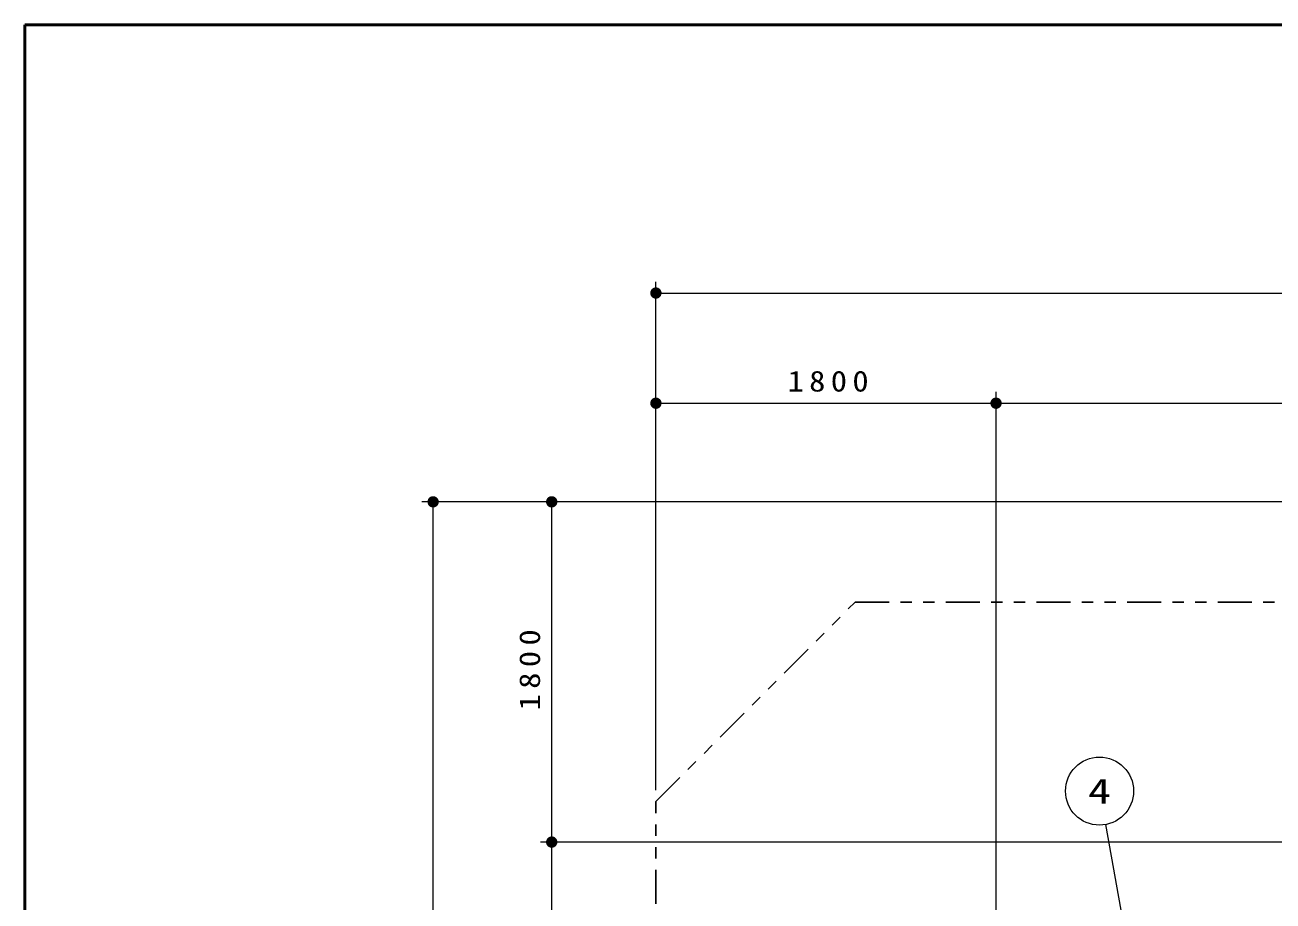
# Model space of a CAD drawing. Units: millimetres on the paper, scale 1:60. Extents: x -385 to 0, y -594 to 267.
# Drawn here: x -385 to -274.9, y 189.8 to 267 of the extents above; entities that cross this region are included whole.
import ezdxf
from ezdxf.enums import TextEntityAlignment as Align

# ---------------------------------------------------------------- set-up
doc = ezdxf.new("R2010")
doc.units = ezdxf.units.MM
doc.linetypes.add('USER3', pattern=[8, 3, -1, 1, -1, 1, -1])
doc.layers.add('LY_1', color=7, linetype='Continuous', lineweight=25)
doc.styles.add('ＭＳ ゴシック', font='')
doc.styles.get('ＭＳ ゴシック').set_extended_font_data('MS Gothic')

# ---------------------------------------------------------------- blocks, each defined once
blk = doc.blocks.new('filled_dot')
at = {"color": 0, "linetype": 'Continuous', "lineweight": -2, "const_width": 1.25}
blk.add_lwpolyline([(-0.625, 0, 1), (0.625, 0, 1)], format="xyb", close=True, dxfattribs=at)

msp = doc.modelspace()

# ---------------------------------------------------------------- linework, layer by layer
at = {"layer": 'LY_1', "lineweight": 50}
for p, q in [((-385, 267), (-385, 0)), ((0, 267), (-385, 267))]:
    msp.add_line(p, q, dxfattribs=at)
at = {"layer": 'LY_1', "lineweight": 13}
for p, q in [((-329.35, 199.535), (-329.35, 244.364)), ((-329.35, 243.364), (-144.933, 243.364)), ((-329.35, 199.535), (-329.35, 234.648)), ((-299.35, 166.74), (-299.35, 234.648)), ((-299.35, 166.74), (-299.35, 234.648)), ((-329.35, 233.648), (-299.35, 233.648)), ((-299.35, 233.648), (-174.933, 233.648)), ((-213.028, 224.953), (-349.998, 224.953)), ((-348.998, 67.923), (-348.998, 224.953)), ((-213.028, 224.953), (-339.541, 224.953)), ((-338.541, 194.953), (-338.541, 224.953)), ((-289.698, 196.496), (-287.662, 185.071)), ((-200.295, 194.953), (-339.541, 194.953)), ((-200.295, 194.953), (-339.541, 194.953)), ((-338.541, 101.257), (-338.541, 194.953))]:
    msp.add_line(p, q, dxfattribs=at)
at = {"layer": 'LY_1', "linetype": 'USER3'}
msp.add_lwpolyline([(-144.933, 204.25), (-144.933, 171.91), (-152.865, 163.978), (-152.865, 128.006), (-172.718, 108.153), (-213.021, 108.153), (-213.021, 94.787), (-239.885, 67.923), (-311.776, 67.923), (-329.35, 85.497), (-329.35, 198.535), (-311.776, 216.108), (-220.872, 216.108), (-212.028, 224.953), (-165.635, 224.953)], close=True, dxfattribs=at)
at = {"layer": 'LY_1', "lineweight": 13}
msp.add_circle((-290.224, 199.449), 3, dxfattribs=at)

# ---------------------------------------------------------------- block references
at = {"layer": 'LY_1', "lineweight": 13, "xscale": 0.4, "yscale": 0.4}
for p in [(-329.35, 243.364), (-329.35, 233.648), (-299.35, 233.648)]:
    msp.add_blockref('filled_dot', p, dxfattribs=at)
for p, rotation in [((-299.35, 233.648), 180), ((-348.998, 224.953), 270), ((-338.541, 224.953), 270), ((-338.541, 194.953), 270), ((-338.541, 194.953), 90)]:
    msp.add_blockref('filled_dot', p, dxfattribs=dict(at, rotation=rotation))

# ---------------------------------------------------------------- texts
at = {"layer": 'LY_1', "style": 'ＭＳ ゴシック', "width": 1.35}
msp.add_text('4', height=2.199, dxfattribs=at).set_placement((-290.224, 199.449), align=Align.MIDDLE_CENTER)
at = {"layer": 'LY_1', "insert": (-313.929, 234.648), "char_height": 1.833, "attachment_point": 8, "style": 'ＭＳ ゴシック'}
msp.add_mtext('\\T1.33;\\W1.15;1800', dxfattribs=at)
at = {"layer": 'LY_1', "insert": (-339.541, 210.374), "char_height": 1.833, "attachment_point": 8, "rotation": 90, "style": 'ＭＳ ゴシック'}
msp.add_mtext('\\T1.33;\\W1.15;1800', dxfattribs=at)

doc.saveas('drawing.dxf')
